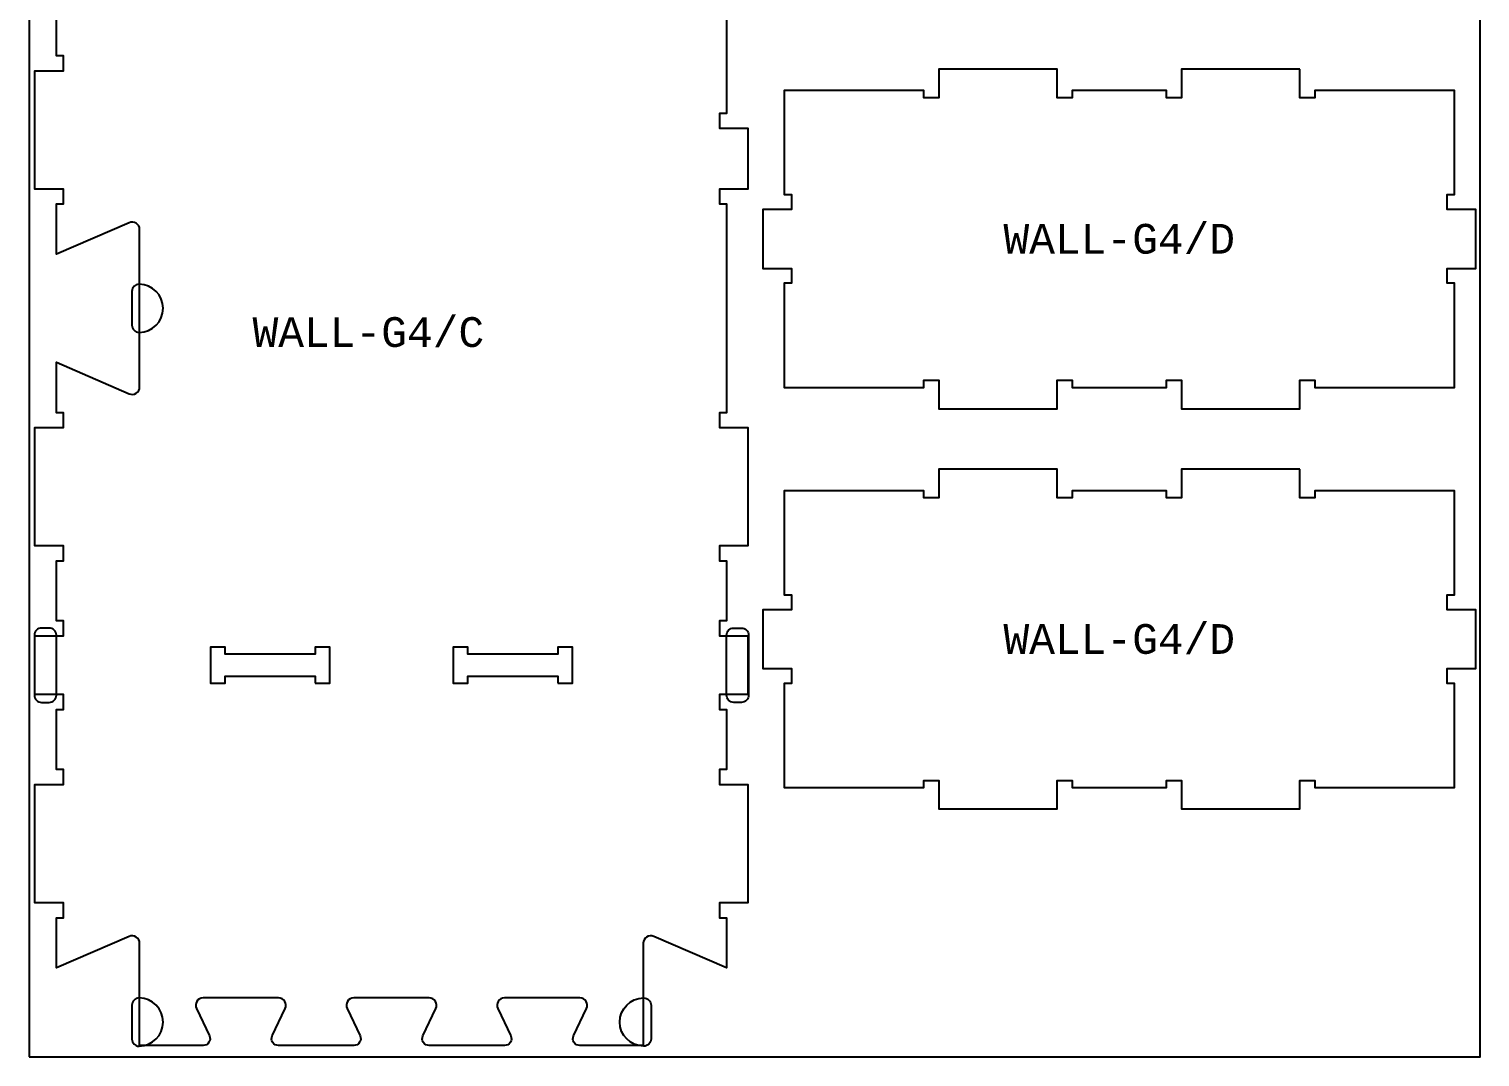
# Model space of a CAD drawing. Extents: x 0 to 12772, y 0 to 23683.
# Drawn here: x 2223 to 3443, y 1291 to 2155 of the extents above; entities that cross this region are included whole.
import ezdxf

# ---------------------------------------------------------------- set-up
doc = ezdxf.new("R2010")
doc.units = 0
for name, color, linetype in [('0_SHEET_SPRUCEPLY_2440X122', 1, 'CONTINUOUS'), ('1_ANYTOOL_1MMDEEP_LABELS_S', 2, 'CONTINUOUS'), ('3_ANYTOOL_CUTTHROUGH_INSID', 4, 'CONTINUOUS'), ('4_ANYTOOL_CUTTHROUGH_OUTSI', 5, 'CONTINUOUS'), ('5_ANYTOOL_HALF_MILL_9MM_IN', 3, 'CONTINUOUS')]:
    doc.layers.add(name, color=color, linetype=linetype)
doc.styles.add('MONOTXT_REGULAR', font='')
doc.styles.get('MONOTXT_REGULAR').set_extended_font_data('Monotxt')

msp = doc.modelspace()

# ---------------------------------------------------------------- linework, layer by layer
at = {"layer": '0_SHEET_SPRUCEPLY_2440X122'}
msp.add_lwpolyline([(2223, 1290.9), (3443, 1290.9), (3443, 3730.9), (2223, 3730.9)], close=True, dxfattribs=at)
at = {"layer": '3_ANYTOOL_CUTTHROUGH_INSID'}
for points in [[(2463.5, 1605), (2476, 1605), (2476, 1635.5), (2463.5, 1635.5), (2463.5, 1629.5), (2388, 1629.5), (2388, 1635.5), (2375.5, 1635.5), (2375.5, 1605), (2388, 1605), (2388, 1611), (2463.5, 1611)], [(2667.5, 1605), (2680, 1605), (2680, 1635.5), (2667.5, 1635.5), (2667.5, 1629.5), (2592, 1629.5), (2592, 1635.5), (2579.5, 1635.5), (2579.5, 1605), (2592, 1605), (2592, 1611), (2667.5, 1611)]]:
    msp.add_lwpolyline(points, close=True, dxfattribs=at)
at = {"layer": '4_ANYTOOL_CUTTHROUGH_OUTSI'}
msp.add_lwpolyline([(2809.5, 2204.1), (2809.5, 2084.1), (2803.5, 2084.1), (2803.5, 2071.6), (2827.5, 2071.6), (2827.5, 2020.5), (2803.5, 2020.5), (2803.5, 2008), (2809.5, 2008), (2809.5, 1832.5), (2803.5, 1832.5), (2803.5, 1820), (2827.5, 1820), (2827.5, 1720.5), (2803.5, 1720.5), (2803.5, 1708), (2809.5, 1708), (2809.5, 1657.5), (2803.5, 1657.5), (2803.5, 1645), (2827.5, 1645), (2827.5, 1595.5), (2803.5, 1595.5), (2803.5, 1583), (2809.5, 1583), (2809.5, 1532.5), (2803.5, 1532.5), (2803.5, 1520), (2827.5, 1520), (2827.5, 1420.5), (2803.5, 1420.5), (2803.5, 1408), (2809.5, 1408), (2809.5, 1365.7), (2748.2, 1392.2), (2748.2, 1392.2, 0.539734), (2739.5, 1386.5), (2739.5, 1300.5), (2686.1, 1300.5), (2686.1, 1300.5, -0.551268), (2680.9, 1308.8), (2691.8, 1331.6, 0.551268), (2686.1, 1340.5), (2622.7, 1340.5, 0.551268), (2617.1, 1331.6), (2628, 1308.8, -0.551268), (2622.8, 1300.5), (2559.4, 1300.5, -0.551268), (2554.2, 1308.8), (2565.1, 1331.6, 0.551268), (2559.4, 1340.5), (2496, 1340.5, 0.551268), (2490.4, 1331.6), (2501.3, 1308.8, -0.551268), (2496.1, 1300.5), (2432.7, 1300.5, -0.551268), (2427.5, 1308.8), (2438.4, 1331.6, 0.551268), (2432.7, 1340.5), (2369.3, 1340.5, 0.551268), (2363.7, 1331.6), (2374.6, 1308.8, -0.551268), (2369.4, 1300.5), (2316, 1300.5), (2316, 1386.5), (2316, 1386.5, 0.539734), (2307.2, 1392.2), (2246, 1365.7), (2246, 1408), (2252, 1408), (2252, 1420.5), (2228, 1420.5), (2228, 1520), (2252, 1520), (2252, 1520.3), (2252, 1520.3), (2252, 1532.5), (2246, 1532.5), (2246, 1583), (2252, 1583), (2252, 1595.5), (2228, 1595.5), (2228, 1645), (2252, 1645), (2252, 1657.5), (2246, 1657.5), (2246, 1708), (2252, 1708), (2252, 1720.5), (2228, 1720.5), (2228, 1820), (2252, 1820), (2252, 1832.5), (2246, 1832.5), (2246, 1874.9), (2307.2, 1848.4), (2307.2, 1848.4, 0.539734), (2316, 1854.1), (2316, 1986.5, 0.539734), (2307.2, 1992.2), (2246, 1965.7), (2246, 2008), (2252, 2008), (2252, 2020.5), (2228, 2020.5), (2228, 2120), (2252, 2120), (2252, 2132.5), (2246, 2132.5), (2246, 2183)], format="xyb", dxfattribs=at)
for points in [[(3291.5, 2121.3), (3192, 2121.3), (3192, 2097.3), (3179.5, 2097.3), (3179.5, 2103.3), (3100, 2103.3), (3100, 2097.3), (3087.5, 2097.3), (3087.5, 2121.3), (2988, 2121.3), (2988, 2097.3), (2975.5, 2097.3), (2975.5, 2103.3), (2858, 2103.3), (2858, 2015.8), (2864, 2015.8), (2864, 2003.3), (2840, 2003.3), (2840, 1953.8), (2864, 1953.8), (2864, 1941.3), (2858, 1941.3), (2858, 1853.8), (2975.5, 1853.8), (2975.5, 1859.8), (2988, 1859.8), (2988, 1835.8), (3087.5, 1835.8), (3087.5, 1859.8), (3100, 1859.8), (3100, 1853.8), (3179.5, 1853.8), (3179.5, 1859.8), (3192, 1859.8), (3192, 1835.8), (3291.5, 1835.8), (3291.5, 1859.8), (3304, 1859.8), (3304, 1853.8), (3421.5, 1853.8), (3421.5, 1941.3), (3415.5, 1941.3), (3415.5, 1953.8), (3439.5, 1953.8), (3439.5, 2003.3), (3415.5, 2003.3), (3415.5, 2015.8), (3421.5, 2015.8), (3421.5, 2103.3), (3304, 2103.3), (3304, 2097.3), (3291.5, 2097.3)], [(3291.5, 1784.9), (3192, 1784.9), (3192, 1760.9), (3179.5, 1760.9), (3179.5, 1766.9), (3100, 1766.9), (3100, 1760.9), (3087.5, 1760.9), (3087.5, 1784.9), (2988, 1784.9), (2988, 1760.9), (2975.5, 1760.9), (2975.5, 1766.9), (2858, 1766.9), (2858, 1679.4), (2864, 1679.4), (2864, 1666.9), (2840, 1666.9), (2840, 1617.4), (2864, 1617.4), (2864, 1604.9), (2858, 1604.9), (2858, 1517.4), (2975.5, 1517.4), (2975.5, 1523.4), (2988, 1523.4), (2988, 1499.4), (3087.5, 1499.4), (3087.5, 1523.4), (3100, 1523.4), (3100, 1517.4), (3179.5, 1517.4), (3179.5, 1523.4), (3192, 1523.4), (3192, 1499.4), (3291.5, 1499.4), (3291.5, 1523.4), (3304, 1523.4), (3304, 1517.4), (3421.5, 1517.4), (3421.5, 1604.9), (3415.5, 1604.9), (3415.5, 1617.4), (3439.5, 1617.4), (3439.5, 1666.9), (3415.5, 1666.9), (3415.5, 1679.4), (3421.5, 1679.4), (3421.5, 1766.9), (3304, 1766.9), (3304, 1760.9), (3291.5, 1760.9)]]:
    msp.add_lwpolyline(points, close=True, dxfattribs=at)
at = {"layer": '5_ANYTOOL_HALF_MILL_9MM_IN'}
for points in [[(2315.5, 1900), (2315.7, 1900, 0.987577), (2315.7, 1940.5), (2315.5, 1940.5, 0.414362), (2309.5, 1934.5), (2309.5, 1906, 0.414362)], [(2227.5, 1595, 0.414214), (2233.5, 1589), (2240, 1589, 0.414214), (2246, 1595), (2246, 1645.5, 0.414214), (2240, 1651.5), (2233.5, 1651.5, 0.414214), (2227.5, 1645.5)], [(2828, 1595, -0.414214), (2822, 1589), (2815.5, 1589, -0.414214), (2809.5, 1595), (2809.5, 1645.5, -0.414214), (2815.5, 1651.5), (2822, 1651.5, -0.414214), (2828, 1645.5)], [(2315.5, 1300), (2315.7, 1300, 0.987577), (2315.7, 1340.5), (2315.5, 1340.5, 0.414362), (2309.5, 1334.5), (2309.5, 1306, 0.414362)], [(2740, 1300), (2739.7, 1300, -0.987577), (2739.7, 1340.5), (2740, 1340.5, -0.414362), (2746, 1334.5), (2746, 1306, -0.414362)]]:
    msp.add_lwpolyline(points, format="xyb", close=True, dxfattribs=at)

# ---------------------------------------------------------------- texts
at = {"layer": '1_ANYTOOL_1MMDEEP_LABELS_S', "char_height": 25, "attachment_point": 5, "style": 'MONOTXT_REGULAR'}
for s, insert, width in [('WALL-G4/D', (3139.7, 1978.5), 486.757), ('WALL-G4/C', (2508.3, 1900.1), 486.486), ('WALL-G4/D', (3139.7, 1642.1), 486.757)]:
    msp.add_mtext(s, dxfattribs=dict(at, insert=insert, width=width))

doc.saveas('drawing.dxf')
